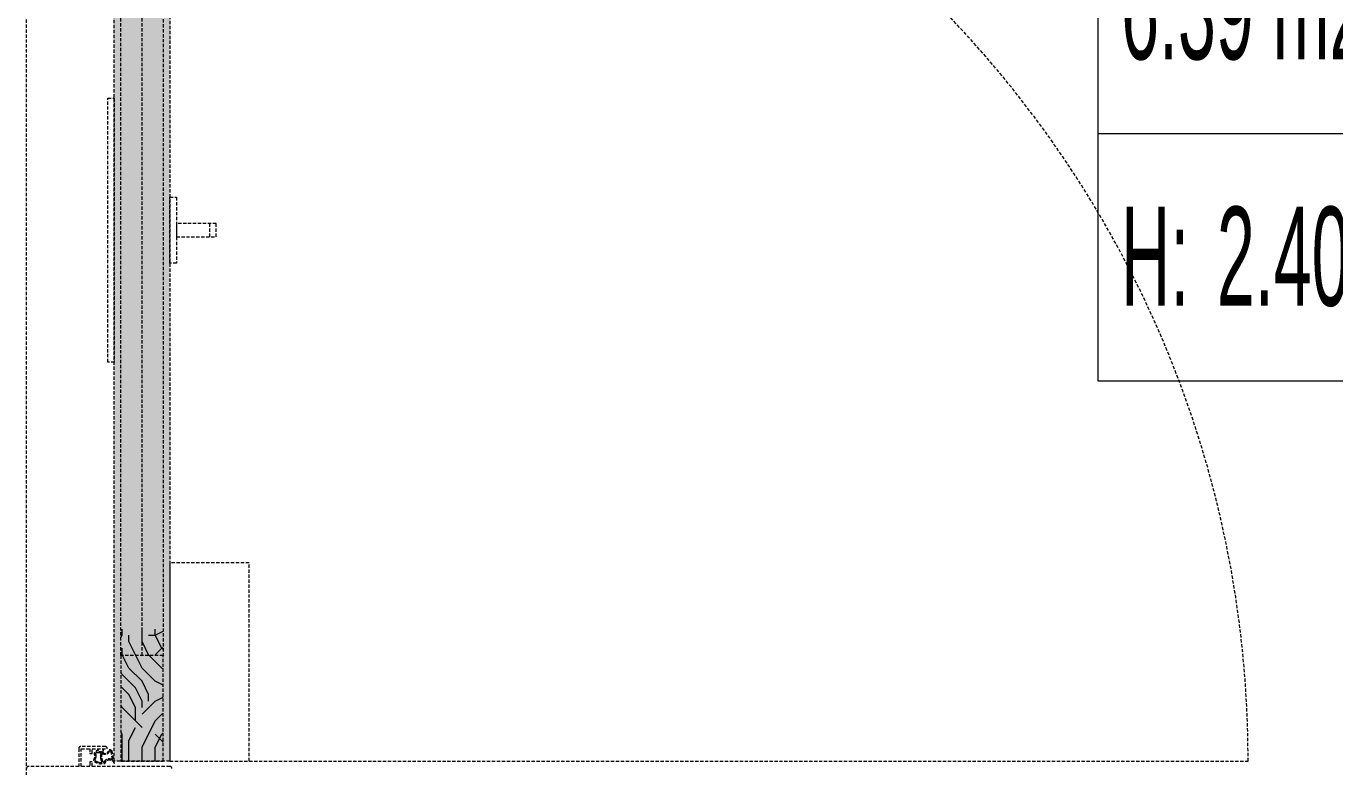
# Model space of a CAD drawing. Extents: x -1457 to 23780, y -2071 to 4205.
# Drawn here: x 1517.5 to 1616.5, y 505.2 to 561.2 of the extents above; entities that cross this region are included whole.
import ezdxf
from ezdxf.enums import TextEntityAlignment as Align

# ---------------------------------------------------------------- set-up
doc = ezdxf.new("R2010")
doc.units = 0
doc.header["$MEASUREMENT"] = 0
doc.linetypes.add('HIDDEN', pattern=[0.375, 0.25, -0.125])
doc.layers.get('0').update_dxf_attribs({"color": 9, "lineweight": 9})
doc.layers.add('M-TEFRIS2-015', color=129, linetype='Continuous', lineweight=9)
doc.styles.add('Arial', font='arial.ttf', dxfattribs={"height": 2.5})
doc.styles.add('MuuM_TEXT-STANDART', font='ARIALN.TTF')

# ---------------------------------------------------------------- blocks, each defined once
blk = doc.blocks.new('0_roomno2')
blk.add_lwpolyline([(19.375, -10.50000000000218), (0, -10.50000000000218), (0, 0), (19.375, 0)], close=True)
for points in [[(0, -3.000000000001454), (19.375, -3.000000000001454)], [(8.125, -3.000000000001454), (8.125, -10.50000000000218)], [(11.875, -3.000000000001454), (11.875, -10.50000000000218)], [(15.625, -3.000000000001454), (15.625, -10.50000000000218)], [(0, -6.750000000001456), (8.125, -6.750000000001456)]]:
    blk.add_lwpolyline(points)
at = {"style": 'MuuM_TEXT-STANDART', "width": 0.6}
blk.add_text('H:', height=1.5, dxfattribs=at).set_placement((0.3500000000000001, -8.607952679349546), align=Align.MIDDLE_LEFT)
at = {"style": 'Arial'}
blk.add_attdef('ODANO', (0, 1.170000000001164), '', height=2, dxfattribs=at)
blk.add_attdef('MEKANADI', text='', height=2, dxfattribs=at).set_placement((0.3500000000000002, -3.000000000001454), align=Align.BOTTOM_LEFT)
at = {"style": 'MuuM_TEXT-STANDART', "width": 0.6}
for tag, p in [('YER01', (10, -4.500000000001454)), ('TAVAN01', (13.75, -4.500000000001454)), ('DUVAR01', (17.5, -4.500000000001454)), ('YER02', (10, -6.750000000001456)), ('TAVAN02', (13.75, -6.750000000001456)), ('DUVAR02', (17.5, -6.750000000001456)), ('YER03', (10, -9.000000000001457)), ('TAVAN03', (13.75, -9.000000000001457)), ('DUVAR03', (17.5, -9.000000000001457))]:
    blk.add_attdef(tag, text='', height=1.5, dxfattribs=at).set_placement(p, align=Align.MIDDLE_CENTER)
for tag, p in [('M2', (0.3500000000000001, -4.875000000001454)), ('TEMIZTAVANYUKSEKLIGI', (1.799999999999999, -8.607952679349546))]:
    blk.add_attdef(tag, text='', height=1.5, dxfattribs=at).set_placement(p, align=Align.MIDDLE_LEFT)

msp = doc.modelspace()

# ---------------------------------------------------------------- hatches: boundary and pattern name
at = {"layer": 'M-TEFRIS2-015', "linetype": 'HIDDEN', "lineweight": 0}
h = msp.add_hatch(color=256, dxfattribs=at)
h.dxf.hatch_style = 1
h.paths.add_polyline_path([(1528.370006243575, 505.6002941221486), (1528.370006243575, 584.395000004577), (1524.170006243574, 584.395000004577), (1524.170006243574, 505.6002941221486)])
h = msp.add_hatch(dxfattribs=at)
h.set_pattern_fill('LOGEND', color=256, scale=10, style=0)
h.set_pattern_definition([(7.016709298534877e-15, (-71.74190245122283, 2480.639528499534), (9.999999999999998, 9.999999999999998), [3, -7]), (7.016709298534877e-15, (-71.74190245122283, 2481.139528499534), (9.999999999999998, 9.999999999999998), [3, -7]), (7.016709298534877e-15, (-71.24190245122283, 2482.139528499534), (9.999999999999998, 9.999999999999998), [2, -8]), (7.016709298534877e-15, (-70.74190245122396, 2483.139528499534), (9.999999999999998, 9.999999999999998), [1.5, -8.5]), (7.016709298534877e-15, (-70.74190245122396, 2484.139528499534), (9.999999999999998, 9.999999999999998), [1, -9]), (7.016709298534877e-15, (-73.24190245122396, 2485.139528499534), (9.999999999999998, 9.999999999999998), [0.5, -2.5, 0.5, -6.5]), (7.016709298534877e-15, (-71.74190245122283, 2485.639528499534), (9.999999999999998, 9.999999999999998), [0.5, -4, 1.5, -4]), (7.016709298534877e-15, (-69.74190245122283, 2486.139528499534), (9.999999999999998, 9.999999999999998), [0.5, -0.5, 0.5, -8.5]), (7.016709298534877e-15, (-70.24190245122283, 2486.639528499534), (9.999999999999998, 9.999999999999998), [0.5, -9.5]), (7.016709298534877e-15, (-70.74190245122396, 2487.639528499534), (9.999999999999998, 9.999999999999998), [1.5, -8.5]), (7.016709298534877e-15, (-70.74190245122396, 2488.639528499534), (9.999999999999998, 9.999999999999998), [2, -8]), (7.016709298534877e-15, (-71.24190245122283, 2489.639528499534), (9.999999999999998, 9.999999999999998), [2.5, -3, 0.5, -4]), (90, (-75.24190245122396, 2483.639528499534), (-9.999999999999998, 9.999999999999998), [0.5, -1, 2.5, -6]), (90, (-74.74190245122396, 2484.639528499534), (-9.999999999999998, 9.999999999999998), [0.5, -0.5, 1.5, -7.5]), (90, (-74.24190245122396, 2488.639528499534), (-9.999999999999998, 9.999999999999998), [1, -9]), (90, (-73.74190245122396, 2484.639528499534), (-9.999999999999998, 9.999999999999998), [2, -3, 0.5, -4.5]), (90, (-73.24190245122396, 2490.139528499534), (-9.999999999999998, 9.999999999999998), [0.5, -9.5]), (90, (-72.74190245122396, 2485.139528499534), (-9.999999999999998, 9.999999999999998), [1.5, -8.5]), (90, (-71.74190245122283, 2485.639528499534), (-9.999999999999998, 9.999999999999998), [1, -9]), (90, (-70.74190245122396, 2485.639528499534), (-9.999999999999998, 9.999999999999998), [0.5, -1.5, 1.5, -6.5]), (90, (-70.24190245122283, 2486.139528499534), (-9.999999999999998, 9.999999999999998), [0.5, -9.5]), (90, (-69.74190245122283, 2484.139528499534), (-9.999999999999998, 9.999999999999998), [1.399999999999999, -8.6]), (90, (-69.24190245122396, 2482.139528499534), (-9.999999999999998, 9.999999999999998), [1, -9]), (90, (-68.24190245122283, 2486.139528499534), (-9.999999999999998, 9.999999999999998), [0.5, -9.5]), (90, (-67.24190245122396, 2485.639528499534), (-9.999999999999998, 9.999999999999998), [1.5, -8.5]), (90, (-66.24190245122396, 2485.639528499534), (-9.999999999999998, 9.999999999999998), [1.5, -8.5]), (45.0000000000001, (-67.74190245122396, 2481.639528499534), (-2.075353200829348e-15, 10.00000000019025), [0.7071000000000001, -0.7071000000000001, 0.7071000000000001, -12.02083562]), (45.0000000000001, (-69.74190245122283, 2484.139528499534), (-2.075353200829348e-15, 10.00000000019025), [1.414199999999999, -12.72793562]), (45.0000000000001, (-73.74190245122396, 2489.139528499534), (-2.075353200829348e-15, 10.00000000019025), [1.414199999999999, -12.72793562]), (45.0000000000001, (-71.74190245122283, 2486.639528499534), (-2.075353200829348e-15, 10.00000000019025), [1.414199999999999, -12.72793562]), (45.0000000000001, (-71.24190245122283, 2484.639528499534), (-2.075353200829348e-15, 10.00000000019025), [1.414199999999999, -12.72793562]), (45.0000000000001, (-68.24190245122283, 2482.639528499534), (-2.075353200829348e-15, 10.00000000019025), [1.414199999999999, -12.72793562]), (45.0000000000001, (-69.24190245122396, 2483.139528499534), (-2.075353200829348e-15, 10.00000000019025), [2.121319999999998, -12.02081562]), (45.0000000000001, (-72.24190245122396, 2487.639528499534), (-2.075353200829348e-15, 10.00000000019025), [0.7071000000000001, -13.43503562]), (45.0000000000001, (-72.74190245122396, 2488.639528499534), (-2.075353200829348e-15, 10.00000000019025), [0.7071000000000001, -13.43503562]), (45.0000000000001, (-68.74190245122396, 2488.639528499534), (-2.075353200829348e-15, 10.00000000019025), [0.7071000000000001, -13.43503562]), (45.0000000000001, (-72.74190245122396, 2483.639528499534), (-2.075353200829348e-15, 10.00000000019025), [0.7071000000000001, -13.43503562]), (45.0000000000001, (-67.24190245122396, 2487.139528499534), (-2.075353200829348e-15, 10.00000000019025), [0.7071000000000001, -13.43503562]), (45.0000000000001, (-70.74190245122396, 2486.139528499534), (-2.075353200829348e-15, 10.00000000019025), [0.7071000000000001, -13.43503562]), (45.0000000000001, (-69.74190245122283, 2487.139528499534), (-2.075353200829348e-15, 10.00000000019025), [0.7071000000000001, -13.43503562]), (135, (-70.24190245122283, 2485.139528499534), (-10.00000000019025, -2.075353200829348e-15), [0.7071000000000001, -0.7071000000000001, 2.121319999999998, -10.60661562]), (135, (-68.74190245122396, 2485.139528499534), (-10.00000000019025, -2.075353200829348e-15), [0.7071000000000001, -13.43503562]), (135, (-68.74190245122396, 2481.639528499534), (-10.00000000019025, -2.075353200829348e-15), [0.7071000000000001, -13.43503562]), (135, (-70.74190245122396, 2484.139528499534), (-10.00000000019025, -2.075353200829348e-15), [0.7071000000000001, -13.43503562]), (135, (-69.24190245122396, 2486.139528499534), (-10.00000000019025, -2.075353200829348e-15), [0.7071000000000001, -13.43503562]), (135, (-71.74190245122283, 2483.639528499534), (-10.00000000019025, -2.075353200829348e-15), [0.7071000000000001, -13.43503562]), (135, (-67.74190245122396, 2483.639528499534), (-10.00000000019025, -2.075353200829348e-15), [0.7071000000000001, -13.43503562]), (135, (-74.74190245122396, 2480.639528499534), (-10.00000000019025, -2.075353200829348e-15), [0.7071000000000001, -13.43503562]), (135, (-74.24190245122396, 2481.139528499534), (-10.00000000019025, -2.075353200829348e-15), [1.414199999999999, -12.72793562]), (135, (-73.74190245122396, 2481.639528499534), (-10.00000000019025, -2.075353200829348e-15), [1.414199999999999, -12.72793562]), (135, (-72.74190245122396, 2481.639528499534), (-10.00000000019025, -2.075353200829348e-15), [1.414199999999999, -12.72793562]), (135, (-72.24190245122396, 2482.639528499534), (-10.00000000019025, -2.075353200829348e-15), [1.414199999999999, -12.72793562]), (135, (-68.24190245122283, 2486.639528499534), (-10.00000000019025, -2.075353200829348e-15), [1.414199999999999, -12.72793562]), (135, (-66.24190245122396, 2481.639528499534), (-10.00000000019025, -2.075353200829348e-15), [1.414199999999999, -12.72793562]), (135, (-65.74190245122396, 2489.639528499534), (-10.00000000019025, -2.075353200829348e-15), [1.414199999999999, -12.72793562]), (135, (-65.74190245122396, 2488.639528499534), (-10.00000000019025, -2.075353200829348e-15), [1.414199999999999, -12.72793562]), (135, (-66.74190245122396, 2488.139528499534), (-10.00000000019025, -2.075353200829348e-15), [1.414199999999999, -12.72793562]), (135, (-73.74190245122396, 2488.139528499534), (-10.00000000019025, -2.075353200829348e-15), [2.121319999999998, -12.02081562]), (135, (-67.24190245122396, 2487.139528499534), (-10.00000000019025, -2.075353200829348e-15), [2.121319999999998, -12.02081562]), (26.56505120000013, (-72.74190245122396, 2490.139528499534), (10.00000000000094, 4.000648075353201e-09), [1.117999999999998, -21.24267976999997]), (26.56505120000013, (-72.74190245122396, 2485.139528499534), (10.00000000000094, 4.000648075353201e-09), [1.117999999999998, -21.24267976999997]), (26.56505120000013, (-71.74190245122283, 2488.139528499534), (10.00000000000094, 4.000648075353201e-09), [1.117999999999998, -21.24267976999997]), (26.56505120000013, (-68.74190245122396, 2481.139528499534), (10.00000000000094, 4.000648075353201e-09), [1.117999999999998, -21.24267976999997]), (26.56505120000013, (-69.24190245122396, 2482.139528499534), (10.00000000000094, 4.000648075353201e-09), [1.117999999999998, -21.24267976999997]), (26.56505120000013, (-72.24190245122396, 2484.139528499534), (10.00000000000094, 4.000648075353201e-09), [1.117999999999998, -21.24267976999997]), (26.56505120000013, (-72.24190245122396, 2489.139528499534), (10.00000000000094, 4.000648075353201e-09), [1.117999999999998, -21.24267976999997]), (26.56505120000013, (-69.24190245122396, 2486.139528499534), (10.00000000000094, 4.000648075353201e-09), [2.235999999999997, -20.12467976999998]), (63.43494882000013, (-69.24190245122396, 2487.639528499534), (5.099833246467991e-10, 10.00000000000094), [1.117999999999975, -21.24267976999962]), (63.43494882000013, (-67.74190245122396, 2484.639528499534), (5.099833246467991e-10, 10.00000000000094), [1.117999999999975, -21.24267976999962]), (63.43494882000013, (-72.74190245122396, 2486.639528499534), (5.099833246467991e-10, 10.00000000000094), [1.117999999999975, -21.24267976999962]), (63.43494882000013, (-74.74190245122396, 2487.139528499534), (5.099833246467991e-10, 10.00000000000094), [1.117999999999975, -21.24267976999962]), (63.43494882000013, (-68.74190245122396, 2485.139528499534), (5.099833246467991e-10, 10.00000000000094), [1.117999999999975, -21.24267976999962]), (63.43494882000013, (-69.74190245122283, 2485.139528499534), (5.099833246467991e-10, 10.00000000000094), [1.117999999999975, -21.24267976999962]), (63.43494882000013, (-73.74190245122396, 2486.639528499534), (5.099833246467991e-10, 10.00000000000094), [2.235999999999953, -20.12467976999962]), (63.43494882000013, (-66.24190245122396, 2483.139528499534), (5.099833246467991e-10, 10.00000000000094), [2.235999999999953, -20.12467976999962]), (63.43494882000013, (-67.24190245122396, 2483.639528499534), (5.099833246467991e-10, 10.00000000000094), [2.235999999999953, -20.12467976999962]), (116.5650512000001, (-75.24190245122396, 2482.139528499534), (-4.000651375353201e-09, 10.00000000000094), [1.11799999999998, -21.24267976999968]), (116.5650512000001, (-75.24190245122396, 2487.639528499534), (-4.000651375353201e-09, 10.00000000000094), [1.11799999999998, -21.24267976999968]), (116.5650512000001, (-73.24190245122396, 2480.639528499534), (-4.000651375353201e-09, 10.00000000000094), [1.11799999999998, -21.24267976999968]), (116.5650512000001, (-74.24190245122396, 2489.639528499534), (-4.000651375353201e-09, 10.00000000000094), [1.11799999999998, -21.24267976999968]), (116.5650512000001, (-73.24190245122396, 2483.639528499534), (-4.000651375353201e-09, 10.00000000000094), [1.11799999999998, -21.24267976999968]), (116.5650512000001, (-71.24190245122283, 2484.639528499534), (-4.000651375353201e-09, 10.00000000000094), [1.11799999999998, -21.24267976999968]), (116.5650512000001, (-70.24190245122283, 2486.639528499534), (-4.000651375353201e-09, 10.00000000000094), [1.11799999999998, -21.24267976999968]), (116.5650512000001, (-74.74190245122396, 2482.639528499534), (3.211465100124647e-06, 10.00000160773382), [1.11799999999998, -21.24267976999968]), (116.5650512000001, (-72.24190245122396, 2484.139528499534), (-4.000651375353201e-09, 10.00000000000094), [1.11799999999998, -21.24267976999968]), (116.5650512000001, (-69.24190245122396, 2483.139528499534), (-4.000651375353201e-09, 10.00000000000094), [1.11799999999998, -21.24267976999968]), (116.5650512000001, (-68.24190245122283, 2484.139528499534), (-4.000651375353201e-09, 10.00000000000094), [1.11799999999998, -21.24267976999968]), (116.5650512000001, (-66.24190245122396, 2487.139528499534), (-4.000651375353201e-09, 10.00000000000094), [1.11799999999998, -21.24267976999968]), (116.5650512000001, (-73.74190245122396, 2490.139528499534), (-4.000651375353201e-09, 10.00000000000094), [1.11799999999998, -21.24267976999968]), (116.5650512000001, (-75.24190245122396, 2489.639528499534), (-4.000651375353201e-09, 10.00000000000094), [2.23599999999996, -20.12467976999968]), (116.5650512000001, (-73.74190245122396, 2482.639528499534), (-4.000651375353201e-09, 10.00000000000094), [2.23599999999996, -20.12467976999968]), (153.4349488200001, (-75.24190245122396, 2481.139528499534), (-10.00000000000094, 5.099866246467991e-10), [1.117999999999998, -21.24267976999997]), (153.4349488200001, (-66.74190245122396, 2480.639528499534), (-10.00000000000094, 5.099866246467991e-10), [1.117999999999998, -21.24267976999997]), (153.4349488200001, (-67.24190245122396, 2485.639528499534), (-10.00000000000094, 5.099866246467991e-10), [1.117999999999998, -21.24267976999997]), (153.4349488200001, (-71.24190245122283, 2482.139528499534), (-10.00000000000094, 5.099866246467991e-10), [1.117999999999998, -21.24267976999997]), (153.4349488200001, (-71.74190245122283, 2481.139528499534), (-10.00000000000094, 5.099866246467991e-10), [1.117999999999998, -21.24267976999997]), (153.4349488200001, (-70.74190245122396, 2483.139528499534), (-10.00000000000094, 5.099866246467991e-10), [1.117999999999998, -21.24267976999997]), (153.4349488200001, (-67.74190245122396, 2489.139528499534), (-10.00000000000094, 5.099866246467991e-10), [1.117999999999998, -21.24267976999997]), (153.4349488200001, (-66.74190245122396, 2489.639528499534), (-10.00000000000094, 5.099866246467991e-10), [2.235999999999996, -20.12467976999998])])
h.paths.add_polyline_path([(1524.670006243574, 505.6000000044987), (1524.670006243574, 515.6002827097), (1527.870006243575, 515.6002827097), (1527.870006243575, 505.6000000044987)])
h = msp.add_hatch(color=256, dxfattribs=at)
edge = h.paths.add_edge_path()
edge.add_spline(control_points=[(1522.963030633815, 506.4875831348145), (1522.909368798257, 506.4481094786279), (1522.81212404263, 506.3765762183648), (1522.717635294874, 506.2697972816422), (1522.61004080475, 506.1836543467762), (1522.664873215923, 506.0748454920285), (1522.700648113831, 505.9726027609686), (1522.67637502477, 505.8640644929656), (1522.609028835679, 505.7795974337096), (1522.606331442388, 505.686491520104), (1522.609813958315, 505.5719032007437), (1522.771242031424, 505.5007538440223), (1522.944397740972, 505.4162740284919), (1523.179118747117, 505.3955860138849), (1523.335625394142, 505.4208031190028), (1523.482921732968, 505.4138593321732), (1523.495546771366, 505.5276840698025), (1523.579513586763, 505.5995347373791), (1523.664606602961, 505.7129618131985), (1523.78955706703, 505.690704638695), (1523.906167996764, 505.6731879834733), (1524.051823813999, 505.6324206954632), (1524.099548111775, 505.5055626430512), (1524.148040103955, 505.3281567031845), (1524.169813849465, 505.3762342239752), (1524.176912558603, 505.4005467901989)], knot_values=[0, 0, 0, 0, 1.972481329933421, 3.574485720078666, 4.459231721842631, 5.627326994262999, 6.631388320856649, 7.787072978740821, 8.75015276194368, 9.776376719050775, 10.52172028727109, 11.98318526219924, 14.34903833668033, 16.62296311174929, 18.66660599276623, 19.53265988375316, 20.30320742306432, 21.53106540985929, 22.8950020509257, 24.14050273090668, 24.94140504827469, 26.57643914558082, 28.1214307914516, 29.40842415818681, 30.06904306217089, 30.06904306217089, 30.06904306217089, 30.06904306217089], degree=3, periodic=0)
edge.add_arc((1524.157714160658, 505.4061522800366), 0.0200000000000125, -16.27658788719621, 9.69612773739199)
edge.add_line((1524.177428457737, 505.4095207352693), (1524.014784458162, 506.3614146767723))
edge.add_spline(control_points=[(1524.014784458162, 506.3614146767759), (1523.968463203291, 506.3887880042639), (1523.902943031266, 506.4433039213), (1523.799129535528, 506.4490559158985), (1523.736839466041, 506.4330578323534), (1523.743469302663, 506.4336952456106), (1523.719578861597, 506.3623009553521), (1523.719578861597, 506.3623009553521)], knot_values=[0, 0, 0, 0, 0.2230052084876708, 0.4469780816912642, 0.8022655540997069, 1.018676818468204, 1.060393501096338, 1.060393501096338, 1.060393501096338, 1.060393501096338], degree=3, periodic=0)
edge.add_arc((1523.485104730818, 506.4157641858874), 0.2404920685283454, -141.14236130453668, -12.844609595998179, ccw=False)
edge.add_spline(control_points=[(1523.29783182151, 506.264882469095), (1523.315572484586, 506.2912021748452), (1523.314562515956, 506.3492550232295), (1523.36850256149, 506.4459583364769), (1523.250750785672, 506.4443840629574), (1523.239420754435, 506.2513156962632), (1523.084982019998, 506.3138016380653), (1522.837122221314, 506.3012410978808), (1522.971174481732, 506.4173816050861), (1522.965247884, 506.4684700133112), (1522.963030633815, 506.4875831348145)], knot_values=[1.684532790128255, 1.684532790128255, 1.684532790128255, 1.684532790128255, 1.827512949640418, 2.001131811412198, 2.034132841388928, 2.383878172112238, 2.570749579948123, 2.81730155771981, 2.995364809708569, 3.101801527567439, 3.101801527567439, 3.101801527567439, 3.101801527567439], degree=3, periodic=0)
edge = h.paths.add_edge_path(flags=16)
edge.add_spline(control_points=[(1523.988340175361, 505.7075495602949), (1523.9716948977, 505.7238282997532), (1523.95236359199, 505.7400819537033), (1523.91470739694, 505.7628767695314), (1523.900126432862, 505.7699033096105), (1523.891601212694, 505.7737730283734)], knot_values=[4.696285649924368, 4.696285649924368, 4.696285649924368, 4.696285649924368, 4.79612257682362, 4.79612257682362, 4.854419796380462, 4.854419796380462, 4.854419796380462, 4.854419796380462], degree=3, periodic=0)
edge.add_spline(control_points=[(1523.891601212694, 505.7737730283734), (1523.888574635956, 505.7736078322741), (1523.885537407197, 505.7736556875789), (1523.875737759856, 505.7740024936102), (1523.868122312404, 505.7745144094188), (1523.851653761918, 505.7759298547644), (1523.84296999246, 505.7768029079925), (1523.825297006624, 505.7788381130413), (1523.816600964456, 505.7799776041902), (1523.791219328949, 505.7836619864356), (1523.77289864187, 505.7865336883879), (1523.731250456385, 505.7898061326741), (1523.70797488391, 505.7904952522986), (1523.670828163769, 505.7844518011516), (1523.657947949152, 505.7812196732084), (1523.626453094417, 505.7702305645835), (1523.609395999709, 505.7608627780101), (1523.579387074882, 505.7402660489788), (1523.566376173087, 505.7287530128997), (1523.542954604371, 505.7057033094716), (1523.532794417959, 505.6945441932585), (1523.514849645821, 505.6737689562178), (1523.506881877533, 505.6639930754427), (1523.490965236713, 505.6448329843952), (1523.482809801229, 505.6350367478481), (1523.460101818502, 505.6055981470163), (1523.4452455479, 505.5841648043897), (1523.432644986984, 505.5585872146294)], knot_values=[3.795205768767631, 3.795205768767631, 3.795205768767631, 3.795205768767631, 3.825435281411388, 3.825435281411388, 3.876175829762433, 3.876175829762433, 3.923120005564896, 3.923120005564896, 3.970064181367359, 3.970064181367359, 4.056079576782028, 4.056079576782028, 4.1420949721967, 4.1420949721967, 4.181856208153813, 4.181856208153813, 4.244411595576305, 4.244411595576305, 4.309456277789172, 4.309456277789172, 4.374500960002043, 4.374500960002043, 4.436400391423946, 4.436400391423946, 4.498299822845847, 4.498299822845847, 4.605733337985941, 4.605733337985941, 4.605733337985941, 4.605733337985941], degree=3, periodic=0)
edge.add_arc((1523.364469013672, 505.5921734716867), 0.0759999999999773, -152.77781000747268, -26.22673227767291, ccw=False)
edge.add_arc((1524.268135730457, 505.9772249737252), 1.058097748058568, 168.8376998673894, 203.3761552425169, ccw=False)
edge.add_arc((1523.249680143676, 506.1782104890117), 0.0200000000000284, 59.8045860840283, 168.9000715373781, ccw=False)
edge.add_arc((1523.474557226345, 506.461997087903), 0.3422998841750275, 231.1287320440587, 335.511948304005)
edge.add_arc((1523.853332744155, 506.29802056689), 0.0708012071070941, 0.15772790994947172, 161.818449558526, ccw=False)
edge.add_line((1523.924133682984, 506.2982154732563), (1524.022038299212, 505.7252167073857))
edge.add_arc((1524.002324002133, 505.721848252153), 0.019999999999999, -134.3621609343977, 9.69612773054098, ccw=False)
edge = h.paths.add_edge_path(flags=16)
edge.add_spline(control_points=[(1523.118498943561, 505.4722221266165), (1523.116567251895, 505.4727554743258), (1523.114633524896, 505.4732938971683), (1523.079427380369, 505.4831770641358), (1523.045545185054, 505.4939866393433), (1523.011084735484, 505.5058126890835), (1523.009943306126, 505.5062053789479), (1523.00880246349, 505.5065988344613)], knot_values=[2.606882164150666, 2.606882164150666, 2.606882164150666, 2.606882164150666, 2.618308665253161, 2.618308665253161, 2.814704777591772, 2.814704777591772, 2.821436412206805, 2.821436412206805, 2.821436412206805, 2.821436412206805], degree=3, periodic=0)
edge.add_spline(control_points=[(1523.00880246349, 505.5065988344613), (1522.976659108332, 505.5176844827911), (1522.944981517168, 505.5293779297026), (1522.912264880939, 505.5420370677784), (1522.910760087721, 505.542620784614), (1522.909255052429, 505.5432060525527)], knot_values=[2.408074102405524, 2.408074102405524, 2.408074102405524, 2.408074102405524, 2.597738580129102, 2.597738580129102, 2.606882164150666, 2.606882164150666, 2.606882164150666, 2.606882164150666], degree=3, periodic=0)
edge.add_spline(control_points=[(1522.909255052429, 505.5432060525527), (1522.894596673061, 505.5489063038804), (1522.879915330988, 505.5547536910271), (1522.848699774651, 505.5674622974948), (1522.832060562181, 505.5743941769942), (1522.802419531134, 505.5869899817153), (1522.789769708514, 505.5923903196563), (1522.77709281916, 505.5979432734784)], knot_values=[2.149006277224146, 2.149006277224146, 2.149006277224146, 2.149006277224146, 2.238060749371884, 2.238060749371884, 2.336258805541189, 2.336258805541189, 2.408074102405524, 2.408074102405524, 2.408074102405524, 2.408074102405524], degree=3, periodic=0)
edge.add_spline(control_points=[(1522.77709281916, 505.5979432734784), (1522.772435714964, 505.5999832600901), (1522.767774957825, 505.60204384381), (1522.754444436876, 505.6080084948735), (1522.746404477704, 505.6118289949773), (1522.732236865453, 505.6189447720499), (1522.726079441414, 505.6222419117003), (1522.71572355941, 505.6282342748709), (1522.711686490264, 505.6307361004328), (1522.707949469455, 505.6337015976205)], knot_values=[1.977607441624772, 1.977607441624772, 1.977607441624772, 1.977607441624772, 2.003990200929743, 2.003990200929743, 2.053089229014396, 2.053089229014396, 2.101047753119271, 2.101047753119271, 2.149006277224144, 2.149006277224144, 2.149006277224144, 2.149006277224144], degree=3, periodic=0)
edge.add_arc((1522.720381617466, 505.6493681765605), 0.0200000000000304, 180.5555631517889, 231.5663893431633, ccw=False)
edge.add_spline(control_points=[(1522.700522171981, 505.6470012323443), (1522.700387982844, 505.6481271236007), (1522.700278841596, 505.6492703946169), (1522.699780320472, 505.6553775842876), (1522.699537500175, 505.6614893436017), (1522.699159313204, 505.6787171995056), (1522.699172032866, 505.6905692860782), (1522.699474150206, 505.7006386188696)], knot_values=[1.69878072459484, 1.69878072459484, 1.69878072459484, 1.69878072459484, 1.709176364630534, 1.709176364630534, 1.751194216338215, 1.751194216338215, 1.814824352558606, 1.814824352558606, 1.814824352558606, 1.814824352558606], degree=3, periodic=0)
edge.add_spline(control_points=[(1522.699474150206, 505.7006386188696), (1522.699477051337, 505.7007353112967), (1522.699479979154, 505.7008318393309), (1522.699760908832, 505.7099941932211), (1522.700348095113, 505.7178319112318), (1522.701618601117, 505.7278050566783), (1522.702102940199, 505.7308317083771), (1522.703216977083, 505.7364000141279), (1522.703678838338, 505.7383124926673), (1522.704942012162, 505.742959295927), (1522.705901996127, 505.7457368103896), (1522.707754727544, 505.7498932180788), (1522.708492302325, 505.7513864138491), (1522.710148213839, 505.7545808596515), (1522.710944305909, 505.7560772062534), (1522.713163895631, 505.7600926237392), (1522.714190508217, 505.7618632903941), (1522.715282292509, 505.7636924371509)], knot_values=[1.498288754767149, 1.498288754767149, 1.498288754767149, 1.498288754767149, 1.498899773643438, 1.498899773643438, 1.55638679152604, 1.55638679152604, 1.58513030046734, 1.58513030046734, 1.61387380940864, 1.61387380940864, 1.646408564364206, 1.646408564364206, 1.665384561853024, 1.665384561853024, 1.684360559341839, 1.684360559341839, 1.69878072459484, 1.69878072459484, 1.69878072459484, 1.69878072459484], degree=3, periodic=0)
edge.add_line((1522.715282292509, 505.7636924371509), (1522.741319312144, 505.8073141766545))
edge.add_line((1522.741319312147, 505.8073141766545), (1522.774492553284, 505.8928266899347))
edge.add_line((1522.774492553282, 505.8928266899347), (1522.78269070209, 505.9684863149887))
edge.add_line((1522.78269070209, 505.9684863149923), (1522.761553732504, 506.0738481285189))
edge.add_spline(control_points=[(1522.7615537325, 506.0738481285262), (1522.75827431264, 506.082875384036), (1522.754791587162, 506.0916351477317), (1522.743867787027, 506.117976493977), (1522.736615186073, 506.1337295999874), (1522.731798071465, 506.1461757259858)], knot_values=[0.9322138717899155, 0.9322138717899155, 0.9322138717899155, 0.9322138717899155, 0.9728151593248144, 0.9728151593248144, 1.059280169269481, 1.059280169269481, 1.059280169269481, 1.059280169269481], degree=3, periodic=0)
edge.add_arc((1522.750449807052, 506.1533946427771), 0.0199999999999873, 131.1876026072527, 204.1288367209765, ccw=False)
edge.add_spline(control_points=[(1522.737000580346, 506.1681972878469), (1522.744531190358, 506.1750393678121), (1522.754816404962, 506.1839231024096), (1522.764550070515, 506.1928620137296), (1522.764565357757, 506.192876053643), (1522.764580643681, 506.1928900932289)], knot_values=[0.6191493752113117, 0.6191493752113117, 0.6191493752113117, 0.6191493752113117, 0.6800377646677511, 0.6800377646677511, 0.6801335518299229, 0.6801335518299229, 0.6801335518299229, 0.6801335518299229], degree=3, periodic=0)
edge.add_line((1522.764580643681, 506.1928900932289), (1522.791418535239, 506.2183854091199))
edge.add_arc((1522.844576437885, 506.1640693213885), 0.0760000000000115, 111.8248503193476, 134.3825803939204, ccw=False)
edge.add_line((1522.816321879625, 506.2346219963038), (1522.890986845237, 506.2376964226605))
edge.add_line((1522.890986845239, 506.2376964226605), (1522.974289477383, 506.233455991136))
edge.add_line((1522.974289477381, 506.233455991136), (1523.054185251191, 506.2293889820976))
edge.add_line((1523.054185251192, 506.2293889820976), (1523.100655363906, 506.2270234706411))
edge.add_line((1523.100655363905, 506.2270234706411), (1523.100661058738, 506.227020215123))
edge.add_arc((1523.090417762236, 506.1517136757211), 0.0760000000000394, -7.2281972781141235, 82.2540888927071, ccw=False)
edge.add_line((1523.165813782656, 506.1421512437701), (1523.165773357895, 506.1422969722153))
edge.add_line((1523.165773357894, 506.1422969722153), (1523.153375299264, 506.0754649072223))
edge.add_line((1523.153375299265, 506.0754649072223), (1523.144034981698, 505.9845008877564))
edge.add_line((1523.144034981695, 505.9845008877564), (1523.145268043846, 505.8560207650589))
edge.add_line((1523.145268043849, 505.8560207650553), (1523.152703061467, 505.7884410304905))
edge.add_line((1523.152703061463, 505.7884410304941), (1523.183841148152, 505.6476024078838))
edge.add_arc((1524.125587823743, 505.9296751654656), 0.9830828253785207, 196.6740540243769, 201.0841378559763)
edge.add_arc((1523.138726014004, 505.5454810211049), 0.0760000000000061, -105.4350394577134, 23.694535876028283, ccw=False)

# ---------------------------------------------------------------- linework, layer by layer
for p, q in [((1531.370052320832, 546.3000000192151), (1531.370052320832, 545.3000000192151)), ((1522.84795311197, 506.2398870088909), (1523.100625842791, 506.227024973381)), ((1524.022038299212, 505.7252167073857), (1523.92382918857, 506.2999975641324)), ((1524.177428457737, 505.4095207352693), (1524.014784458162, 506.3614146767759))]:
    msp.add_line(p, q, dxfattribs=at)
msp.add_lwpolyline([(1527.500006243564, 347.0000000047148), (1675.977958318304, 347.0000000046348, -0.039712389346447), (1812.306996669431, 720.0000000045111), (1527.500006243564, 720.000000004482), (1527.500006243564, 591.0000000045475), (1517.500006243586, 591.0000000044529), (1517.500006243542, 501.0000000043656), (1527.500006243564, 501.0000000044383)], format="xyb", close=True, dxfattribs=at)
for points in [[(1524.170006243574, 586.4000000045016), (1528.370006243575, 586.4002941221661), (1528.370006243575, 505.6002941221486), (1524.170426411638, 505.6000000339227)], [(1524.670006243574, 576.4000885899404), (1527.870006243575, 576.4000885899404), (1527.870006243575, 513.6002827097), (1524.670004883541, 513.6002927741465)], [(1524.170216327606, 535.8002941221603), (1523.670216327606, 535.8002941221603), (1523.670216327606, 555.8002941221603), (1524.170216327606, 555.8002941221603)], [(1528.870052320832, 543.3000000192151), (1528.370052320832, 543.3000000192151), (1528.370052320832, 548.3000000192151), (1528.870052320832, 548.3000000192151)], [(1531.870052320832, 546.3000000192151), (1528.870052320832, 546.3000000192151), (1528.870052320832, 545.3000000192151), (1531.870052320832, 545.3000000192151)], [(1527.870006243575, 513.6002842519192), (1524.670004883541, 513.6002941221486), (1524.670006243574, 505.6000000044987), (1527.870006243575, 505.6002941221486)]]:
    msp.add_lwpolyline(points, close=True, dxfattribs=at)
for points in [[(1526.270005563558, 513.6002891870339), (1526.270006243572, 576.4000885899404)], [(1528.370006243575, 505.6002941221486), (1534.370006243575, 505.6002941221486), (1534.370006243575, 520.6002941221486), (1528.370006243575, 520.6002941221486), (1528.370006243575, 505.6002941221486)], [(1523.214719796761, 505.5445089190944), (1523.183841148155, 505.6476024078838), (1523.152703061463, 505.7884410304941), (1523.145268043849, 505.8560207650626), (1523.144034981695, 505.9845008877564), (1523.153375299265, 506.0754649072223), (1523.165773357894, 506.142296972208), (1523.150113343618, 506.1987502313314), (1523.100661058739, 506.227020215123), (1523.054185251192, 506.2293889820976), (1522.974289477381, 506.233455991136), (1522.890986845239, 506.2376964226605), (1522.816321879625, 506.2346219963038), (1522.791418535242, 506.2183854091236), (1522.764580643678, 506.1928900932289), (1522.730985602942, 506.1579929857726), (1522.761553732504, 506.0738481285189), (1522.78269070209, 505.9684863149923), (1522.774492553282, 505.8928266899347), (1522.741319312147, 505.8073141766545), (1522.715282292509, 505.7636924371509), (1522.699474150206, 505.7006386188623), (1522.707949469452, 505.6337015976205), (1522.77709281916, 505.5979432734784), (1522.909255052426, 505.5432060525527), (1523.00880246349, 505.5065988344613), (1523.118498943561, 505.4722221266165), (1523.196196705703, 505.4957505516177), (1523.196196661593, 505.4957505006423), (1523.214719796761, 505.5445089190944)], [(1528.370006243575, 505.6002941221486), (1609.970300361241, 505.6002941221486)]]:
    msp.add_lwpolyline(points, dxfattribs=at)
msp.add_lwpolyline([(1528.520006243576, 505.0500000045031, 0.4142135623730951), (1528.370006243575, 505.2000000044973), (1522.500006243576, 505.2000000044973), (1522.500006243576, 505.5250000045016, 0.4142135623730951), (1522.475006243574, 505.5500000045031), (1522.345006243573, 505.5500000045031, 0.4142135623730951), (1522.320006243575, 505.5250000045016), (1522.320006243575, 505.2000000044973), (1521.660006243575, 505.2000000044973), (1521.660006243575, 506.520000004497), (1522.320006243575, 506.520000004497), (1522.320006243575, 506.1950000044999, 0.4142135623730951), (1522.345006243573, 506.1700000044984), (1522.475006243574, 506.1700000044984, 0.4142135623730951), (1522.500006243576, 506.1950000044999), (1522.500006243576, 506.520000004497), (1523.640006243575, 506.520000004497), (1523.640006243575, 506.5500000045031, 0.4142135623730951), (1523.490006243574, 506.7000000044973), (1521.630006243573, 506.7000000044973, 0.4142135623730951), (1521.480006243575, 506.5500000045031), (1521.480006243575, 505.2000000044973), (1517.670006243574, 505.2000000044973, 0.4142135623730951), (1517.520006243576, 505.0500000045031)], format="xyb", dxfattribs=at)
for centre, radius, start, end in [((1528.370006243575, 505.6002941221486), 81.60029411766662, 0, 89.8946771961747), ((1522.750449807052, 506.1533946427771), 0.02, 132.2573172529596, 201.1582946275107), ((1522.844576437885, 506.1640693213885), 0.076, 89.26712024553181, 134.3825803926369), ((1523.090417762236, 506.1517136757211), 0.076, 354.217911947906, 82.2540888927845), ((1524.125587823743, 505.9296751654656), 0.983082825378532, 167.5093280798073, 201.084137852385), ((1524.268135730457, 505.9772249737252), 1.058097748058572, 168.8352965664551, 203.3761552416777), ((1523.249680143676, 506.1782104890117), 0.02, 59.80458608398472, 168.7729251493633), ((1523.474557226345, 506.461997087903), 0.3422998841750354, 231.128732044201, 335.5453093007937), ((1523.485104730818, 506.4157641858874), 0.2404920685283614, 218.8576386953061, 347.1553904039615), ((1523.853332744155, 506.29802056689), 0.0708012071070867, 358.4304577292652, 162.5451504378128), ((1522.720381617466, 505.6493681765605), 0.02, 186.7967250026904, 231.5663893636864), ((1523.138726014004, 505.5454810211049), 0.076, 254.5649605628941, 23.69453592148244), ((1523.364469013672, 505.5921734716867), 0.076, 207.2221899833014, 333.7732677343524), ((1524.002324002133, 505.721848252153), 0.02, 225.637839069488, 9.696127727421858)]:
    msp.add_arc(centre, radius, start, end, dxfattribs=at)
for points, knots in [([(1522.963030633815, 506.4875831348145), (1522.909368798257, 506.4481094786279), (1522.81212404263, 506.3765762183648), (1522.717635294874, 506.2697972816422), (1522.61004080475, 506.1836543467762), (1522.664873215923, 506.0748454920285), (1522.700648113831, 505.9726027609686), (1522.67637502477, 505.8640644929656), (1522.609028835679, 505.7795974337096), (1522.606331442388, 505.686491520104), (1522.609813958315, 505.5719032007437), (1522.771242031424, 505.5007538440223), (1522.944397740972, 505.4162740284919), (1523.179118747117, 505.3955860138849), (1523.335625394142, 505.4208031190028), (1523.482921732968, 505.4138593321732), (1523.495546771366, 505.5276840698025), (1523.579513586763, 505.5995347373791), (1523.664606602961, 505.7129618131985), (1523.78955706703, 505.690704638695), (1523.906167996764, 505.6731879834733), (1524.051823813999, 505.6324206954632), (1524.119548111776, 505.5055626430512), (1524.148040103955, 505.3281567031845), (1524.169813849465, 505.3762342239752), (1524.176912558603, 505.4005467901989)], [0, 0, 0, 0, 1.972481329933421, 3.574485720078666, 4.459231721842631, 5.627326994262999, 6.631388320856649, 7.787072978740821, 8.75015276194368, 9.776376719050775, 10.52172028727109, 11.98318526219924, 14.34903833668033, 16.62296311174929, 18.66660599276623, 19.53265988375316, 20.30320742306432, 21.53106540985929, 22.8950020509257, 24.14050273090668, 24.94140504827469, 26.57643914558082, 28.1214307914516, 29.40842415818681, 30.06904306217089, 30.06904306217089, 30.06904306217089, 30.06904306217089]), ([(1522.731798071465, 506.1461757259858), (1522.736615186073, 506.1337295999874), (1522.743867787027, 506.117976493977), (1522.756792602129, 506.0868099561885), (1522.762264926463, 506.0727190681027), (1522.771648110931, 506.0434272606471), (1522.775740115787, 506.0277827815553), (1522.782091657104, 505.9910093503968), (1522.783489814316, 505.969060025509), (1522.78130768504, 505.9265291889933), (1522.777919462485, 505.9056390748556), (1522.768087856213, 505.8678545601397), (1522.762127545982, 505.8508460868143), (1522.750118535718, 505.8238954579247), (1522.744702329721, 505.8134008445231), (1522.734666815501, 505.7952694957967), (1522.7298942489, 505.7873498887675), (1522.720299957949, 505.7717991863137), (1522.715778648264, 505.7648229229053), (1522.710944305905, 505.7560772062534), (1522.710148213839, 505.7545808596515), (1522.708492302325, 505.7513864138491), (1522.707754727544, 505.7498932180788), (1522.705901996127, 505.7457368103896), (1522.704942012162, 505.742959295927), (1522.703678838338, 505.7383124926673), (1522.703216977083, 505.7364000141279), (1522.702102940199, 505.7308317083771), (1522.701618601117, 505.7278050566783), (1522.700348095113, 505.7178319112318), (1522.699760908832, 505.7099941932211), (1522.69917229933, 505.6907970454158), (1522.699157125946, 505.6788168374151), (1522.699537500175, 505.6614893436017), (1522.699780320472, 505.6553775842876), (1522.700278841596, 505.6492703946169), (1522.700387982844, 505.6481271236007), (1522.700522171981, 505.6470012323443)], [0.9322138717899155, 0.9322138717899155, 0.9322138717899155, 0.9322138717899155, 1.018678881734585, 1.018678881734585, 1.082556095212454, 1.082556095212454, 1.146433308690327, 1.146433308690327, 1.225396899008182, 1.225396899008182, 1.304360489326034, 1.304360489326034, 1.372259955503497, 1.372259955503497, 1.415603443997421, 1.415603443997421, 1.458946932491345, 1.458946932491345, 1.512708920020149, 1.512708920020149, 1.531684917508965, 1.531684917508965, 1.550660914997782, 1.550660914997782, 1.583195669953349, 1.583195669953349, 1.611939178894649, 1.611939178894649, 1.640682687835949, 1.640682687835949, 1.698169705718551, 1.698169705718551, 1.76241086081523, 1.76241086081523, 1.804428712522914, 1.804428712522914, 1.814824352558608, 1.814824352558608, 1.814824352558608, 1.814824352558608]), ([(1522.791418535242, 506.2183854091236), (1522.78288976142, 506.210038494839), (1522.77396297787, 506.2015063567706), (1522.754816404962, 506.1839231024096), (1522.744531190358, 506.1750393678121), (1522.737000580346, 506.1681972878469)], [0.5601748397419227, 0.5601748397419227, 0.5601748397419227, 0.5601748397419227, 0.6192451623734839, 0.6192451623734839, 0.680133551829923, 0.680133551829923, 0.680133551829923, 0.680133551829923]), ([(1523.29783182151, 506.264882469095), (1523.315572484586, 506.2912021748452), (1523.314562515956, 506.3492550232295), (1523.36850256149, 506.4459583364769), (1523.250750785672, 506.4443840629574), (1523.239420754435, 506.2513156962632), (1523.084982019998, 506.3138016380653), (1522.837122221314, 506.3012410978808), (1522.971174481732, 506.4173816050861), (1522.965247884, 506.4684700133112), (1522.963030633815, 506.4875831348145)], [1.684532790128255, 1.684532790128255, 1.684532790128255, 1.684532790128255, 1.827512949640418, 2.001131811412198, 2.034132841388928, 2.383878172112238, 2.570749579948123, 2.81730155771981, 2.995364809708569, 3.101801527567439, 3.101801527567439, 3.101801527567439, 3.101801527567439]), ([(1524.014784458162, 506.3614146767759), (1523.968463203291, 506.3887880042639), (1523.902943031266, 506.4433039213), (1523.799129535528, 506.4490559158985), (1523.736839466041, 506.4330578323534), (1523.743469302663, 506.4336952456106), (1523.719578861597, 506.3623009553521), (1523.719578861597, 506.3623009553521)], [0, 0, 0, 0, 0.2230052084876708, 0.4469780816912642, 0.8022655540997069, 1.018676818468204, 1.060393501096338, 1.060393501096338, 1.060393501096338, 1.060393501096338]), ([(1522.707949469455, 505.6337015976205), (1522.711686490264, 505.6307361004328), (1522.71572355941, 505.6282342748709), (1522.726079441414, 505.6222419117003), (1522.732236865453, 505.6189447720499), (1522.746404477704, 505.6118289949773), (1522.754444436876, 505.6080084948735), (1522.780457955305, 505.5963689227247), (1522.797819820735, 505.5889446051478), (1522.832060562181, 505.5743941769942), (1522.848699774651, 505.5674622974948), (1522.881439593781, 505.5541331268505), (1522.897609726897, 505.5477076268617), (1522.946089301426, 505.5289492916891), (1522.978908318091, 505.5168549104528), (1523.045545185054, 505.4939866393433), (1523.079427380369, 505.4831770641358), (1523.114633524896, 505.4732938971683), (1523.116567251895, 505.4727554743258), (1523.118498943561, 505.4722221266165)], [1.977607441624772, 1.977607441624772, 1.977607441624772, 1.977607441624772, 2.025565965729647, 2.025565965729647, 2.073524489834522, 2.073524489834522, 2.122623517919175, 2.122623517919175, 2.220821574088481, 2.220821574088481, 2.319019630257786, 2.319019630257786, 2.41721768642709, 2.41721768642709, 2.613613798765703, 2.613613798765703, 2.810009911104313, 2.810009911104313, 2.821436412206809, 2.821436412206809, 2.821436412206809, 2.821436412206809]), ([(1523.432644986984, 505.5585872146294), (1523.4452455479, 505.5841648043897), (1523.460101818502, 505.6055981470163), (1523.482809801229, 505.6350367478481), (1523.490965236713, 505.6448329843952), (1523.506881877533, 505.6639930754427), (1523.514849645821, 505.6737689562178), (1523.532794417959, 505.6945441932585), (1523.542954604371, 505.7057033094716), (1523.566376173087, 505.7287530128997), (1523.579387074882, 505.7402660489788), (1523.609395999709, 505.7608627780101), (1523.626453094417, 505.7702305645835), (1523.657947949152, 505.7812196732084), (1523.670828163769, 505.7844518011516), (1523.70797488391, 505.7904952522986), (1523.731250456385, 505.7898061326741), (1523.77289864187, 505.7865336883879), (1523.791219328949, 505.7836619864356), (1523.816600964456, 505.7799776041902), (1523.825297006624, 505.7788381130413), (1523.84296999246, 505.7768029079925), (1523.851653761918, 505.7759298547644), (1523.868122312404, 505.7745144094188), (1523.875737759856, 505.7740024936102), (1523.885537407197, 505.7736556875789), (1523.888574635956, 505.7736078322741), (1523.891601212694, 505.7737730283734)], [3.795205768767628, 3.795205768767628, 3.795205768767628, 3.795205768767628, 3.902639283907723, 3.902639283907723, 3.964538715329623, 3.964538715329623, 4.026438146751528, 4.026438146751528, 4.091482828964397, 4.091482828964397, 4.156527511177267, 4.156527511177267, 4.219082898599757, 4.219082898599757, 4.258844134556872, 4.258844134556872, 4.34485952997154, 4.34485952997154, 4.430874925386211, 4.430874925386211, 4.477819101188672, 4.477819101188672, 4.524763276991137, 4.524763276991137, 4.575503825342183, 4.575503825342183, 4.605733337985941, 4.605733337985941, 4.605733337985941, 4.605733337985941]), ([(1523.891601212694, 505.7737730283734), (1523.900126432862, 505.7699033096105), (1523.91470739694, 505.7628767695314), (1523.95236359199, 505.7400819537033), (1523.9716948977, 505.7238282997532), (1523.988340175361, 505.7075495602949)], [4.696285649924367, 4.696285649924367, 4.696285649924367, 4.696285649924367, 4.754582869481209, 4.754582869481209, 4.854419796380462, 4.854419796380462, 4.854419796380462, 4.854419796380462])]:
    msp.add_open_spline(points, degree=3, knots=knots, dxfattribs=at)

# ---------------------------------------------------------------- block references
ref = msp.add_blockref('0_roomno2', (1598.611043787226, 586.8650011005266), dxfattribs=dict(at, xscale=5, yscale=5, zscale=5))
ref.add_attrib('ODANO', 'AUDI-ZK-06', dxfattribs={"layer": '0', "height": 9.999999999999995, "style": 'MuuM_TEXT-STANDART'}).set_placement((1598.611043787226, 586.8650011005266), align=Align.BOTTOM_LEFT)
ref.add_attrib('MEKANADI', 'MUTFAK', dxfattribs={"layer": '0', "height": 10, "style": 'MuuM_TEXT-STANDART'}).set_placement((1600.361043787232, 571.8650011005193), align=Align.BOTTOM_LEFT)
ref.add_attrib('M2', '6.39 m2', dxfattribs={"layer": '0', "height": 7.499999999999996, "style": 'MuuM_TEXT-STANDART', "width": 0.6000000000000002}).set_placement((1600.361043787232, 562.4900011005193), align=Align.MIDDLE_LEFT)
ref.add_attrib('TEMIZTAVANYUKSEKLIGI', '2.40 M', dxfattribs={"layer": '0', "height": 7.499999999999996, "style": 'MuuM_TEXT-STANDART', "width": 0.6000000000000002}).set_placement((1607.611043787226, 543.8252377037825), align=Align.MIDDLE_LEFT)
ref.add_attrib('YER01', 'Y08', dxfattribs={"layer": '0', "height": 7.499999999999996, "style": 'MuuM_TEXT-STANDART', "width": 0.6000000000000002}).set_placement((1648.611043787226, 564.3650011005193), align=Align.MIDDLE_CENTER)
ref.add_attrib('TAVAN01', 'T01', dxfattribs={"layer": '0', "height": 7.499999999999996, "style": 'MuuM_TEXT-STANDART', "width": 0.6000000000000002}).set_placement((1667.361043787226, 564.3650011005193), align=Align.MIDDLE_CENTER)
ref.add_attrib('DUVAR01', 'D07', dxfattribs={"layer": '0', "height": 7.499999999999996, "style": 'MuuM_TEXT-STANDART', "width": 0.6000000000000002}).set_placement((1686.111043787226, 564.3650011005193), align=Align.MIDDLE_CENTER)
ref.add_attrib('TAVAN02', 'T09', dxfattribs={"layer": '0', "height": 7.499999999999996, "style": 'MuuM_TEXT-STANDART', "width": 0.6000000000000002}).set_placement((1667.361043787226, 553.1150011005193), align=Align.MIDDLE_CENTER)
ref.add_attrib('DUVAR02', 'D10', dxfattribs={"layer": '0', "height": 7.499999999999996, "style": 'MuuM_TEXT-STANDART', "width": 0.6000000000000002}).set_placement((1686.111043787226, 553.1150011005193), align=Align.MIDDLE_CENTER)

doc.saveas('drawing.dxf')
